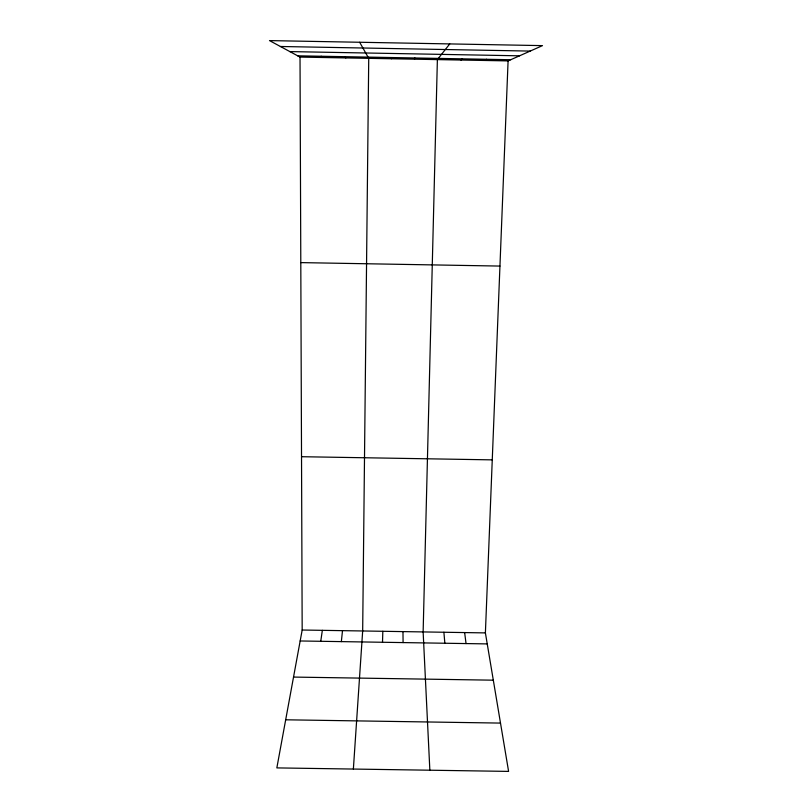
<?xml version="1.0" encoding="UTF-8"?>
<svg xmlns="http://www.w3.org/2000/svg" width="812" height="812" viewBox="0 0 812 812"><rect width="100%" height="100%" fill="white"/><g stroke="black" fill="none" stroke-linecap="round" stroke-linejoin="round"><path stroke-width="1.22" d="M382.513 642.262L382.828 631.289M300.024 57.084L302.176 630.021L276.841 767.898L508.596 771.4L485.393 632.903L508.089 60.9L542.497 45.624L269.503 40.6L300.024 57.084L508.089 60.9M353.372 769.055L362.67 630.975L368.729 58.342L359.665 42.265M341.344 641.622L342.502 630.66M320.75 641.297L322.344 630.345M414.506 59.185L414.902 57.967M449.757 43.919L437.384 59.601L423.133 631.929L429.852 770.212M460.962 60.037L462.475 58.84M484.52 60.464L486.601 59.286M293.528 677.076L493.31 680.182M285.672 719.797L500.496 723.086M301.526 456.709L492.255 459.866M302.176 630.021L485.393 632.903M300.156 640.972L487.23 643.906M280.404 46.487L530.206 51.085M289.854 51.592L519.548 55.815M297.679 55.815L510.728 59.723M300.795 262.611L499.948 266.072M321.136 56.251L322.932 57.5M344.582 56.678L345.831 57.926M464.637 632.578L466.047 643.581M391.475 57.54L391.617 58.768M443.89 632.254L444.854 643.246M402.975 631.614L403.087 642.586"/></g></svg>
